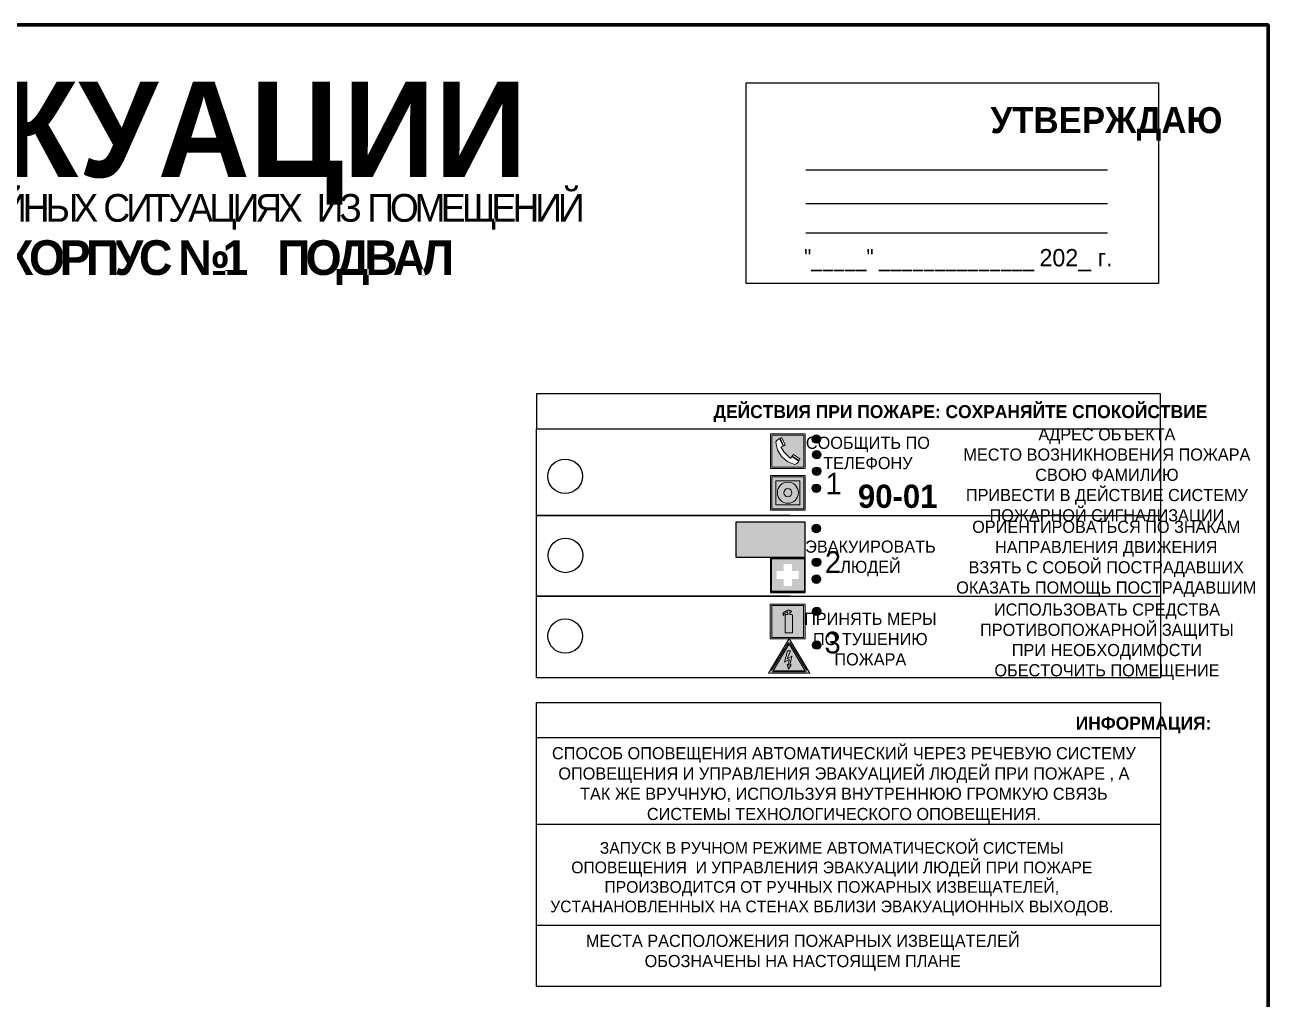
# Model space of a CAD drawing. Header units: millimetres. Extents: x 13810 to 67229, y 12374 to 21950.
# Drawn here: x 22829.3 to 23115.8, y 20043.6 to 20268.2 of the extents above; entities that cross this region are included whole.
import ezdxf

# ---------------------------------------------------------------- set-up
doc = ezdxf.new("R2010")
doc.units = ezdxf.units.MM
doc.styles.add('обычный', font='arial.ttf')

# ---------------------------------------------------------------- blocks, each defined once
blk = doc.blocks.new('A$C3E6D3DDE')
at = {"lineweight": 5}
h = blk.add_hatch(color=40, dxfattribs=at)
h.paths.add_polyline_path([(24.1, 1.45), (16.46, -11.35), (31.74, -11.35)])
h.paths.add_polyline_path([(24.09, -0.46), (30.03, -10.41), (18.14, -10.41)], flags=16)
h.paths.add_polyline_path([(24.54, -3.08), (23.41, -6.02), (25.13, -5.01), (24.33, -8.5), (24.82, -8.27), (23.79, -9.86), (23.4, -8.04), (23.8, -8.43), (24.04, -6.29), (22.39, -7.25), (23.44, -3.08)], flags=0)
h = blk.add_hatch(color=256, dxfattribs=at)
h.paths.add_polyline_path([(24.37, 0.03, 0.567511), (23.82, 0.03), (17.59, -10.4, 0.582454), (17.86, -10.88), (30.32, -10.88, 0.582149), (30.6, -10.4)])
h.paths.add_polyline_path([(24.09, -0.46), (18.14, -10.41), (30.03, -10.41)], flags=16)
h.paths.add_polyline_path([(24.54, -3.08), (23.41, -6.02), (25.13, -5.01), (24.33, -8.5), (24.82, -8.27), (23.79, -9.86), (23.4, -8.04), (23.8, -8.43), (24.04, -6.29), (22.39, -7.25), (23.44, -3.08)], flags=0)
h = blk.add_hatch(color=40, dxfattribs=at)
h.paths.add_polyline_path([(24.09, -0.46), (18.14, -10.41), (30.03, -10.41)])
h.paths.add_polyline_path([(24.82, -8.27), (23.79, -9.86), (23.4, -8.04), (23.8, -8.43), (24.04, -6.29), (22.39, -7.25), (23.44, -3.08), (24.54, -3.08), (23.41, -6.02), (25.13, -5.01), (24.33, -8.5)], flags=16)
at = {"color": 40, "lineweight": 5}
for p, q in [((16.46, -11.35), (24.1, 1.45)), ((24.1, 1.45), (31.74, -11.35))]:
    blk.add_line(p, q, dxfattribs=at)
at = {"lineweight": 5}
for p, q in [((17.59, -10.4), (23.82, 0.03)), ((24.37, 0.03), (30.6, -10.4)), ((18.14, -10.41), (24.09, -0.46)), ((23.44, -3.08), (22.39, -7.25)), ((23.41, -6.02), (24.54, -3.08)), ((24.54, -3.08), (23.44, -3.08)), ((24.09, -0.46), (30.03, -10.41)), ((22.39, -7.25), (24.04, -6.29)), ((23.8, -8.43), (23.4, -8.04)), ((23.4, -8.04), (23.79, -9.86)), ((25.13, -5.01), (23.41, -6.02)), ((23.79, -9.86), (24.82, -8.27)), ((24.04, -6.29), (23.8, -8.43)), ((24.33, -8.5), (25.13, -5.01)), ((24.82, -8.27), (24.33, -8.5)), ((17.86, -10.88), (30.32, -10.88)), ((18.14, -10.41), (30.03, -10.41))]:
    blk.add_line(p, q, dxfattribs=at)
at = {"color": 50, "lineweight": 5}
blk.add_line((31.74, -11.35), (16.46, -11.35), dxfattribs=at)
blk = doc.blocks.new('A$C456E1F9C')
at = {"lineweight": 5}
h = blk.add_hatch(color=242, dxfattribs=at)
h.paths.add_polyline_path([(0.51, -1.47), (0.51, -13.26), (12.29, -13.26), (12.29, -1.47)])
h.paths.add_polyline_path([(5.42, -4.95, -0.254479), (4.78, -5.4), (3.52, -2.53, -0.209735), (4.23, -2.4)], flags=16)
h.paths.add_polyline_path([(8.53, -8.6), (10.87, -10.17), (10.54, -10.76), (8.03, -9.13, -0.192251)], flags=16)
h.paths.add_polyline_path([(4.61, -5.49, 0.005518), (3.87, -5.72, 0.128647), (7.49, -10.01, 0.00809), (7.83, -9.33), (10.47, -10.97, -0.16736), (8.99, -12.25, -0.327862), (1.95, -3.95, -0.166952), (3.36, -2.62)], flags=16)
at = {"color": 242, "lineweight": 5}
for p, q in [((0, -13.77), (0, -0.97)), ((12.8, -0.97), (0, -0.97)), ((4.61, -5.49), (3.36, -2.62)), ((3.52, -2.53), (4.78, -5.4)), ((4.23, -2.4), (5.42, -4.95)), ((12.8, -13.77), (12.8, -0.97)), ((8.03, -9.13), (10.54, -10.76)), ((10.81, -10.12), (8.53, -8.6)), ((7.83, -9.33), (10.47, -10.97)), ((10.54, -10.76), (10.8, -10.3)), ((10.8, -10.3), (10.81, -10.12)), ((0, -13.77), (12.8, -13.77))]:
    blk.add_line(p, q, dxfattribs=at)
blk.add_lwpolyline([(0.51, -1.47), (12.29, -1.47), (12.29, -13.26), (0.51, -13.26)], close=True, dxfattribs=at)
for centre, radius, start, end in [((4.59, -5.34), 2.99, 114.2845, 152.1974), ((11.12, -3.31), 9.19, 183.9915, 256.6009), ((4.02, -3.27), 0.891, 76.3284, 123.7092), ((14.98, -39.1), 35.17, 107.1487, 108.4135), ((13.86, -0.94), 11.08, 205.5536, 234.8762), ((4.68, -4.59), 0.824, 276.9621, 334.0723), ((8.94, -9.5), 0.989, 114.4092, 157.9388), ((-13.31, 0.8), 23.44, 332.5487, 334.4027), ((7.87, -9.46), 3, 291.9291, 329.9329)]:
    blk.add_arc(centre, radius, start, end, dxfattribs=at)
blk = doc.blocks.new('A$C54414219')
at = {"true_color": 0xffffff}
h = blk.add_hatch(color=7, dxfattribs=at)
h.paths.add_polyline_path([(2.39, -9.45), (2.39, -18.3), (11.23, -18.3), (11.23, -9.45)], flags=0)
h.paths.add_polyline_path([(10.71, -13.87, -1), (2.92, -13.87, -1)], flags=0)
h.paths.add_polyline_path([(8.3, -13.87, -1), (5.33, -13.87, -1)], flags=0)
h.paths.add_polyline_path([(0.41, -7.47), (0.41, -20.27), (13.21, -20.27), (13.21, -7.47)])
h.paths.add_polyline_path([(0.92, -19.77), (12.71, -19.77), (12.71, -7.98), (0.92, -7.98)], flags=16)
h.paths.add_polyline_path([(11.23, -9.45), (11.23, -18.3), (2.39, -18.3), (2.39, -9.45)], flags=0)
at = {"lineweight": 5}
h = blk.add_hatch(color=242, dxfattribs=at)
h.paths.add_polyline_path([(12.71, -7.98), (0.92, -7.98), (0.92, -19.77), (12.71, -19.77)])
h.paths.add_polyline_path([(11.23, -18.3), (2.39, -18.3), (2.39, -9.45), (11.23, -9.45)], flags=16)
h.paths.add_polyline_path([(10.71, -13.87, -1), (2.92, -13.87, -1)], flags=0)
h.paths.add_polyline_path([(8.3, -13.87, -1), (5.33, -13.87, -1)], flags=0)
at = {"true_color": 0xffffff}
h = blk.add_hatch(color=7, dxfattribs=at)
h.paths.add_polyline_path([(2.39, -9.45), (2.39, -18.3), (11.23, -18.3), (11.23, -9.45)])
h.paths.add_polyline_path([(10.71, -13.87, -1), (2.92, -13.87, -1)], flags=16)
h.paths.add_polyline_path([(8.3, -13.87, -1), (5.33, -13.87, -1)], flags=0)
at = {"lineweight": 5}
h = blk.add_hatch(color=242, dxfattribs=at)
h.paths.add_polyline_path([(2.92, -13.87, 1), (10.71, -13.87, 1)])
h.paths.add_polyline_path([(8.3, -13.87, -1), (5.33, -13.87, -1)], flags=16)
at = {"color": 242, "lineweight": 5}
for p, q in [((0.41, -20.27), (0.41, -7.47)), ((0.41, -7.47), (13.21, -7.47)), ((0.41, -7.47), (13.21, -7.47)), ((13.21, -20.27), (13.21, -7.47)), ((0.41, -20.27), (13.21, -20.27))]:
    blk.add_line(p, q, dxfattribs=at)
for points in [[(0.92, -7.98), (12.71, -7.98), (12.71, -19.77), (0.92, -19.77)], [(2.39, -9.45), (11.23, -9.45), (11.23, -18.3), (2.39, -18.3)]]:
    blk.add_lwpolyline(points, close=True, dxfattribs=at)
for radius in [3.89, 1.49]:
    blk.add_circle((6.81, -13.87), radius, dxfattribs=at)
blk = doc.blocks.new('A$C32E8229D')
at = {"true_color": 0xffffff}
blk.add_hatch(color=7, dxfattribs=at).paths.add_polyline_path([(0, 0), (0, -8), (16, -8), (16, 0)])
h = blk.add_hatch(color=126)
h.paths.add_polyline_path([(0.2, -0.2), (15.8, -0.2), (15.8, -7.8), (0.2, -7.8)])
h.paths.add_polyline_path([(13.49, -2.05), (12.08, -2.05), (11.37, -2.63, 0.162397), (11.29, -2.84), (11.29, -3.63), (10.35, -3.63), (10.35, -4.05), (11.68, -4.05), (11.68, -3.48), (12.26, -4.28), (11.29, -5.1), (11.29, -6.78), (11.85, -6.78), (11.85, -5.44), (12.8, -4.64), (12.8, -5.94), (14.46, -5.94), (14.46, -5.39), (13.45, -5.39), (13.45, -3.97), (12.46, -2.59), (13.15, -2.59), (13.69, -3.34), (14.18, -3)], flags=16)
h.paths.add_polyline_path([(10.74, -1.82, 1), (11.8, -1.82, 1)], flags=16)
h.paths.add_polyline_path([(9.39, -3.59), (5.99, -3.59), (6.56, -3.03), (5.91, -3.03), (5.1, -3.83), (5.91, -4.64), (6.56, -4.64), (5.99, -4.09), (9.39, -4.09)], flags=16)
h.paths.add_polyline_path([(4.29, -1.08), (1.72, -1.08), (1.72, -6.6), (4.29, -6.6)], flags=16)
at = {"color": 126}
blk.add_lwpolyline([(16, -8), (0, -8), (0, 0), (16, 0)], close=True, dxfattribs=at)
blk = doc.blocks.new('A$C18900ED3')
h = blk.add_hatch(color=126)
h.paths.add_polyline_path([(-0.18, -0.18), (-7.02, -0.18), (-7.02, -7.02), (-0.18, -7.02)])
h.paths.add_polyline_path([(-5.89, -4.46), (-5.89, -2.77), (-4.46, -2.77), (-4.46, -1.31), (-2.77, -1.31), (-2.77, -2.77), (-1.33, -2.77), (-1.33, -4.46), (-2.77, -4.46), (-2.77, -5.89), (-4.46, -5.89), (-4.46, -4.46)], flags=16)
at = {"color": 126}
for p, q in [((-7.2, 0), (-7.2, -7.2)), ((0, 0), (-7.2, 0)), ((0, -7.2), (0, 0)), ((-7.02, -7.02), (-7.02, -0.18)), ((-7.02, -0.18), (-0.18, -0.18)), ((-0.18, -0.18), (-0.18, -7.02)), ((-7.2, -7.2), (0, -7.2)), ((-0.18, -7.02), (-7.02, -7.02))]:
    blk.add_line(p, q, dxfattribs=at)
blk = doc.blocks.new('A$C3AD82952')
at = {"true_color": 0xf5f5ff}
h = blk.add_hatch(color=7, dxfattribs=at)
h.dxf.hatch_style = 1
h.paths.add_polyline_path([(8.21, 8.73, 0.414214), (7.89, 9.05), (7.22, 9.05), (7.22, 9.92), (7.59, 9.92, 1), (7.57, 10.36), (7.22, 10.36), (7.22, 10.6), (6.43, 10.6), (6.43, 10.36), (6.01, 10.36), (4.74, 9.59), (4.74, 8.69), (4.98, 8.73), (4.98, 9.26), (6.12, 9.91), (6.43, 9.91), (6.43, 9.05), (5.76, 9.05, 0.414214), (5.44, 8.73), (5.44, 2.2), (8.21, 2.2)], flags=0)
h.paths.add_polyline_path([(12.8, 12.8), (0, 12.8), (0, 0), (12.8, 0)])
h.paths.add_polyline_path([(0.51, 12.29), (12.29, 12.29), (12.29, 0.51), (0.51, 0.51)], flags=16)
h.paths.add_polyline_path([(4.74, 9.59), (6.01, 10.36), (6.43, 10.36), (6.43, 10.6), (7.22, 10.6), (7.22, 10.36), (7.59, 10.36, -0.94586), (7.59, 9.92), (7.22, 9.92), (7.22, 9.05), (7.89, 9.05, -0.414214), (8.21, 8.73), (8.21, 2.2), (5.44, 2.2), (5.44, 8.73, -0.414214), (5.76, 9.05), (6.43, 9.05), (6.43, 9.91), (6.12, 9.91), (4.98, 9.26), (4.98, 8.73), (4.74, 8.69)], flags=0)
h = blk.add_hatch(color=242)
h.dxf.hatch_style = 1
h.paths.add_polyline_path([(12.29, 12.29), (0.51, 12.29), (0.51, 0.51), (12.29, 0.51)])
h.paths.add_polyline_path([(4.74, 8.69), (4.74, 9.59), (6.01, 10.36), (6.43, 10.36), (6.43, 10.6), (7.22, 10.6), (7.22, 10.36), (7.59, 10.36, -0.94586), (7.59, 9.92), (7.22, 9.92), (7.22, 9.05), (7.89, 9.05, -0.414214), (8.21, 8.73), (8.21, 2.2), (5.44, 2.2), (5.44, 8.73, -0.414214), (5.76, 9.05), (6.43, 9.05), (6.43, 9.91), (6.12, 9.91), (4.98, 9.26), (4.98, 8.73)], flags=16)
h = blk.add_hatch(color=7, dxfattribs=at)
h.dxf.hatch_style = 1
h.paths.add_polyline_path([(8.21, 8.73, 0.414214), (7.89, 9.05), (7.22, 9.05), (7.22, 9.92), (7.59, 9.92, 1), (7.57, 10.36), (7.22, 10.36), (7.22, 10.6), (6.43, 10.6), (6.43, 10.36), (6.01, 10.36), (4.74, 9.59), (4.74, 8.69), (4.98, 8.73), (4.98, 9.26), (6.12, 9.91), (6.43, 9.91), (6.43, 9.05), (5.76, 9.05, 0.414214), (5.44, 8.73), (5.44, 2.2), (8.21, 2.2)])
at = {"color": 242, "lineweight": 5}
for p, q in [((0, 0), (0, 12.8)), ((0, 12.8), (12.8, 12.8)), ((6.01, 10.36), (4.74, 9.59)), ((4.74, 9.59), (4.74, 8.69)), ((4.98, 9.26), (6.12, 9.91)), ((4.98, 8.73), (4.98, 9.26)), ((6.01, 10.36), (6.43, 10.36)), ((6.12, 9.91), (6.43, 9.91)), ((7.22, 10.6), (6.43, 10.6)), ((6.43, 10.6), (6.43, 10.36)), ((6.43, 9.91), (6.43, 9.05)), ((7.22, 10.36), (7.22, 10.6)), ((7.59, 10.36), (7.22, 10.36)), ((7.22, 9.05), (7.22, 9.92)), ((7.59, 9.92), (7.22, 9.92)), ((12.8, 0), (12.8, 12.8)), ((4.74, 8.69), (4.98, 8.73)), ((5.44, 2.2), (5.44, 8.73)), ((5.76, 9.05), (6.43, 9.05)), ((7.89, 9.05), (7.22, 9.05)), ((8.21, 2.2), (8.21, 8.73)), ((0, 0), (12.8, 0)), ((5.44, 2.2), (8.21, 2.2))]:
    blk.add_line(p, q, dxfattribs=at)
blk.add_lwpolyline([(0.51, 12.29), (12.29, 12.29), (12.29, 0.51), (0.51, 0.51)], close=True, dxfattribs=at)
for centre, radius, start, end in [((7.58, 10.14), 0.223, 273.1875, 86.8125), ((5.76, 8.73), 0.32, 90, 180), ((7.89, 8.73), 0.32, 0, 90)]:
    blk.add_arc(centre, radius, start, end, dxfattribs=at)

msp = doc.modelspace()

# ---------------------------------------------------------------- hatches: boundary and pattern name
at = {"lineweight": 0}
h = msp.add_hatch(color=256, dxfattribs=at)
h.dxf.hatch_style = 1
h.paths.add_polyline_path([(23010.71, 20172.71, 1), (23012.65, 20172.71, 1)])
h = msp.add_hatch(color=256, dxfattribs=at)
h.dxf.hatch_style = 1
h.paths.add_polyline_path([(23010.82, 20169.12, 1), (23012.75, 20169.12, 1)])
h = msp.add_hatch(color=256, dxfattribs=at)
h.dxf.hatch_style = 1
h.paths.add_polyline_path([(23010.78, 20165.31, 1), (23012.71, 20165.31, 1)])
h = msp.add_hatch(color=256, dxfattribs=at)
h.dxf.hatch_style = 1
h.paths.add_polyline_path([(23010.7, 20161.38, 1), (23012.63, 20161.38, 1)])
h = msp.add_hatch(color=256, dxfattribs=at)
h.dxf.hatch_style = 1
h.paths.add_polyline_path([(23010.71, 20152.11, 1), (23012.64, 20152.11, 1)])
h = msp.add_hatch(color=256, dxfattribs=at)
h.dxf.hatch_style = 1
h.paths.add_polyline_path([(23010.75, 20144.33, 1), (23012.68, 20144.33, 1)])
h = msp.add_hatch(color=256, dxfattribs=at)
h.dxf.hatch_style = 1
h.paths.add_polyline_path([(23010.74, 20140.43, 1), (23012.67, 20140.43, 1)])
h = msp.add_hatch(color=256, dxfattribs=at)
h.dxf.hatch_style = 1
h.paths.add_polyline_path([(23010.8, 20133.01, 1), (23012.73, 20133.01, 1)])
h = msp.add_hatch(color=256, dxfattribs=at)
h.dxf.hatch_style = 1
h.paths.add_polyline_path([(23010.81, 20125.24, 1), (23012.74, 20125.24, 1)])

# ---------------------------------------------------------------- linework, layer by layer
at = {"color": 2, "lineweight": 100}
msp.add_lwpolyline([(22515.78, 20268.18), (23115.78, 20268.18), (23115.78, 19873.18), (22515.78, 19873.18)], close=True, dxfattribs=at)
for points in [[(22995.5, 20254.82), (23090.5, 20254.82), (23090.5, 20208.61), (22995.5, 20208.61)], [(22947.17, 20175.06), (23090.94, 20175.06), (23090.94, 20183.11), (22947.17, 20183.11)], [(22947.17, 20175.06), (23090.94, 20175.06), (23090.94, 20117.66), (22947.17, 20117.66)]]:
    msp.add_lwpolyline(points, close=True)
for points in [[(23009.25, 20234.77), (23078.77, 20234.77)], [(23009.25, 20227.01), (23078.77, 20227.01)], [(23009.25, 20220.22), (23078.77, 20220.22)], [(23005.59, 20155.07), (22947.17, 20155.07), (23090.94, 20155.07)], [(23005.59, 20136.49), (22947.17, 20136.49), (23090.94, 20136.49)]]:
    msp.add_lwpolyline(points)
at = {"color": 0}
msp.add_lwpolyline([(22947.17, 20112), (23090.94, 20112), (23090.94, 20046.55), (22947.17, 20046.55)], close=True, dxfattribs=at)
for points in [[(22947.17, 20103.95), (23090.94, 20103.95)], [(22947.17, 20083.95), (23090.94, 20083.95)], [(22947.17, 20060.7), (23090.94, 20060.7)]]:
    msp.add_lwpolyline(points, dxfattribs=at)
for centre, radius in [((23011.68, 20172.71), 0.966), ((23011.78, 20169.12), 0.966), ((22953.8, 20164.14), 3.98), ((23011.75, 20165.31), 0.966), ((23011.66, 20161.38), 0.966), ((23011.68, 20152.11), 0.966), ((22953.89, 20145.91), 3.98), ((23011.72, 20144.33), 0.966), ((23011.71, 20140.43), 0.966), ((23011.77, 20133.01), 0.966), ((22953.83, 20127.33), 3.98), ((23011.77, 20125.24), 0.966)]:
    msp.add_circle(centre, radius)

# ---------------------------------------------------------------- block references
for name, p, xscale, yscale, zscale in [('A$C456E1F9C', (23001.12, 20174.52), 0.625, 0.625, 0.625), ('A$C54414219', (23000.87, 20169.03), 0.625, 0.625, 0.625), ('A$C18900ED3', (23009.12, 20145.39), 1.111111111007631, 1.111111111007631, 1.111111111007631), ('A$C3AD82952', (23001.07, 20126.66), 0.625, 0.625, 0.625), ('A$C3E6D3DDE', (22990.36, 20125.85), 0.625, 0.625, 0.625)]:
    msp.add_blockref(name, p, dxfattribs=dict(xscale=xscale, yscale=yscale, zscale=zscale))
at = {"xscale": -1}
msp.add_blockref('A$C32E8229D', (23009.12, 20153.54), dxfattribs=at)

# ---------------------------------------------------------------- texts
at = {"lineweight": 0, "style": 'обычный'}
for s, insert, char_height, width, attachment_point in [('{\\fProxima Nova Rg|b1|i0|c204|p2;ПЛАН ЭВАКУАЦИИ}', (22667.8, 20255.09), 22, 493.8901, 1), ('\\pi-18,l18,t18;{\\fProxima Nova Rg|b1|i0|c204|p2;УТВЕРЖДАЮ\\H1.1997x; }', (23078.53, 20245.35), 6, 126.6484, 5), ('{\\fArial Narrow|b0|i0|c204|p34;"_____" ______________ \\fProxima Nova Rg|b0|i0|c204|p2;202_ г. }', (23044.4, 20213.94), 4, 78.6503, 5), ('{\\fProxima Nova Rg|b1|i0|c204|p2;ДЕЙСТВИЯ ПРИ ПОЖАРЕ: СОХРАНЯЙТЕ СПОКОЙСТВИЕ\\H1.6644x; }', (23044.89, 20178.61), 3, 175.1736, 5), ('\\pi-8.4,l8.4,t8.4;{\\fProxima Nova Rg|b0|i0|c204|p2;АДРЕС ОБЪЕКТА\\PМЕСТО ВОЗНИКНОВЕНИЯ ПОЖАРА \\PСВОЮ ФАМИЛИЮ\\PПРИВЕСТИ В ДЕЙСТВИЕ СИСТЕМУ \\PПОЖАРНОЙ СИГНАЛИЗАЦИИ}', (23078.63, 20164.08), 2.8, 126.6484, 5), ('{\\fProxima Nova Rg|b0|i0|c204|p2;СООБЩИТЬ ПО \\PТЕЛЕФОНУ}', (23023.56, 20169.51), 2.8, 126.6484, 5), ('{\\fProxima Nova Rg|b0|i0|c204|p2;1\\H1.1667x; }', (23015.66, 20162.45), 5, 126.6484, 5), ('{\\fProxima Nova Rg|b1|i0|c204|p2;\\H1.0714x;90-01\\fProxima Nova Rg|b0|i0|c204|p2;\\H0.93331x; \\H1.3449x; }', (23030.43, 20159.5), 5, 126.6484, 5), ('\\pi-8.4,l8.4,t8.4;{\\fProxima Nova Rg|b0|i0|c204|p2;ОРИЕНТИРОВАТЬСЯ ПО ЗНАКАМ \\PНАПРАВЛЕНИЯ ДВИЖЕНИЯ\\PВЗЯТЬ С СОБОЙ ПОСТРАДАВШИХ\\PОКАЗАТЬ ПОМОЩЬ ПОСТРАДАВШИМ}', (23078.48, 20145.1), 2.8, 126.6484, 5), ('{\\fProxima Nova Rg|b0|i0|c204|p2;ЭВАКУИРОВАТЬ \\PЛЮДЕЙ}', (23024.16, 20145.19), 2.8, 126.6484, 5), ('{\\fProxima Nova Rg|b0|i0|c204|p2;2\\H1.1967x; }', (23015.51, 20144.37), 5, 126.6484, 5), ('{\\fProxima Nova Rg|b0|i0|c204|p2;ПРИНЯТЬ МЕРЫ \\PПО ТУШЕНИЮ \\PПОЖАРА}', (23024.12, 20126.61), 2.8, 126.6484, 5), ('\\pi-8.4,l8.4,t8.4;{\\fProxima Nova Rg|b0|i0|c204|p2;ИСПОЛЬЗОВАТЬ СРЕДСТВА \\PПРОТИВОПОЖАРНОЙ ЗАЩИТЫ \\PПРИ НЕОБХОДИМОСТИ \\PОБЕСТОЧИТЬ ПОМЕЩЕНИЕ}', (23078.64, 20126.03), 2.8, 126.6484, 5), ('{\\fProxima Nova Rg|b0|i0|c204|p2;3\\H1.1967x; }', (23015.44, 20125.79), 5, 126.6484, 5), ('{\\fProxima Nova Rg|b1|i0|c204|p2;ИНФОРМАЦИЯ:\\H1.1997x; }', (23087.08, 20106.81), 3, 175.1736, 5), ('{\\fProxima Nova Rg|b0|i0|c204|p2;СПОСОБ ОПОВЕЩЕНИЯ АВТОМАТИЧЕСКИЙ ЧЕРЕЗ РЕЧЕВУЮ СИСТЕМУ ОПОВЕЩЕНИЯ И УПРАВЛЕНИЯ ЭВАКУАЦИЕЙ ЛЮДЕЙ ПРИ ПОЖАРЕ , А ТАК ЖЕ ВРУЧНУЮ, ИСПОЛЬЗУЯ ВНУТРЕННЮЮ ГРОМКУЮ СВЯЗЬ СИСТЕМЫ ТЕХНОЛОГИЧЕСКОГО ОПОВЕЩЕНИЯ.}', (23018.03, 20092.91), 2.8, 137.0334, 5), ('{\\fProxima Nova Rg|b0|i0|c204|p2;\\P\\pt8.1;ЗАПУСК В РУЧНОМ РЕЖИМЕ АВТОМАТИЧЕСКОЙ СИСТЕМЫ ОПОВЕЩЕНИЯ  И УПРАВЛЕНИЯ ЭВАКУАЦИИ ЛЮДЕЙ ПРИ ПОЖАРЕ ПРОИЗВОДИТСЯ ОТ РУЧНЫХ ПОЖАРНЫХ ИЗВЕЩАТЕЛЕЙ, УСТАНАНОВЛЕННЫХ НА СТЕНАХ ВБЛИЗИ ЭВАКУАЦИОННЫХ ВЫХОДОВ. }', (23015.24, 20073.61), 2.7, 131.4512, 5), ('\\pt8.4;{\\fProxima Nova Rg|b0|i0|c204|p2;\\PМЕСТА РАСПОЛОЖЕНИЯ ПОЖАРНЫХ ИЗВЕЩАТЕЛЕЙ ОБОЗНАЧЕНЫ НА НАСТОЯЩЕМ ПЛАНЕ}', (23008.55, 20056.69), 2.8, 118.5618, 5)]:
    msp.add_mtext(s, dxfattribs=dict(at, insert=insert, char_height=char_height, width=width, attachment_point=attachment_point))
at = {"color": 0, "lineweight": 0, "insert": (22819.91, 20229.38), "char_height": 8, "width": 449.2158, "attachment_point": 5, "style": 'обычный'}
msp.add_mtext('{\\fArial Black|b1|i0|c204|p34;\\H2x;\\T0.85;  \\fArial Narrow|b0|i0|c204|p34;\\H0.8x;\\W0.9;\\P\\fProxima Nova Rg|b0|i0|c204|p2;\\H0.5x;\\W1;\\C256;ПРИ ПОЖАРЕ  ИЛИ ДРУГИХ ЧРЕЗВЫЧАЙНЫХ СИТУАЦИЯХ  ИЗ ПОМЕЩЕНИЙ \\fProxima Nova Rg|b1|i0|c204|p2;\\H1.25x;\\PЗДАНИЯ УПРАВЛЕНИЯ   КОРПУС №1   ПОДВАЛ}', dxfattribs=at)

doc.saveas('drawing.dxf')
